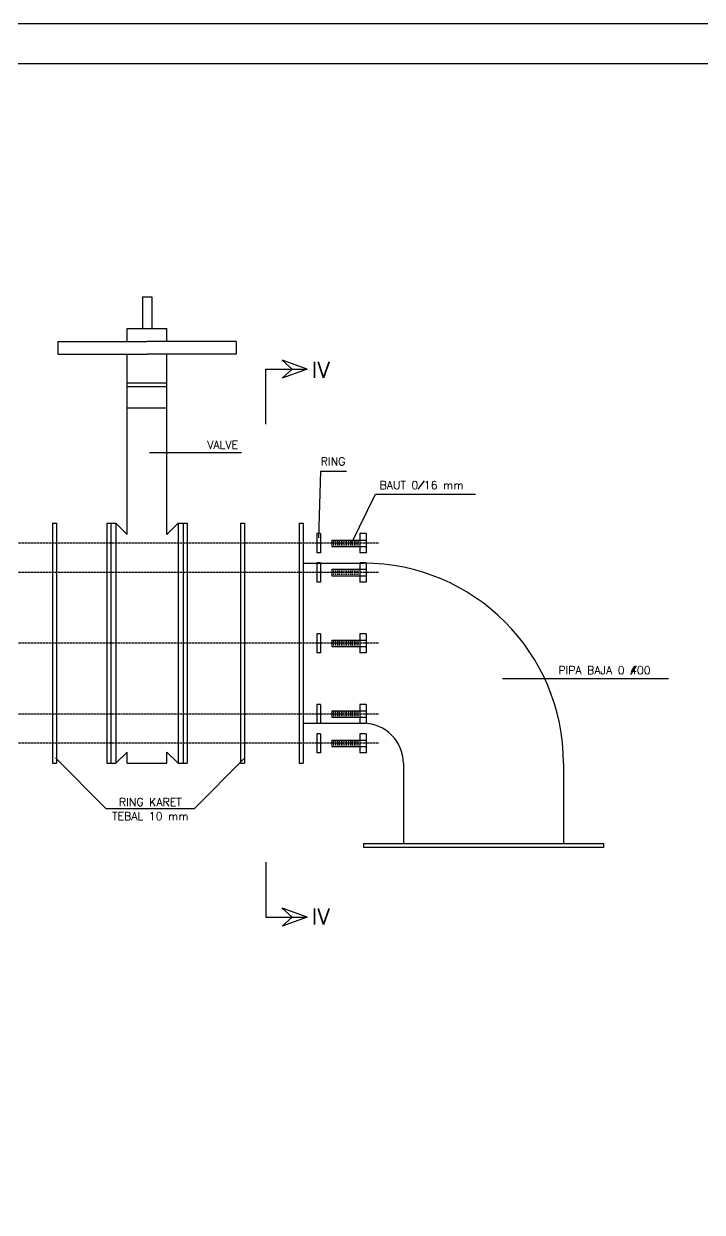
# Model space of a CAD drawing. Header units: metres. Extents: x -50 to 791, y -10 to 584.
# Drawn here: x 288 to 457.5, y 287.1 to 584.1 of the extents above; entities that cross this region are included whole.
import ezdxf
from ezdxf.enums import TextEntityAlignment as Align

# ---------------------------------------------------------------- set-up
doc = ezdxf.new("R2010")
doc.units = ezdxf.units.M
doc.header["$MEASUREMENT"] = 0
doc.linetypes.add('DASHED2', pattern=[0.375, 0.25, -0.125])
doc.layers.add('2000', color=7, linetype='Continuous')
doc.layers.add('GRID', color=7, linetype='Continuous')
doc.styles.get("Standard").update_dxf_attribs({"font": 'Simplex.shx'})
doc.dimstyles.new('10$7', dxfattribs={"dimscale": 0, "dimtxt": 0.02, "dimasz": 0.015, "dimexe": 0.1, "dimexo": 0.1, "dimgap": 0.01, "dimtad": 1, "dimdec": 1, "dimrnd": 0.0001, "dimzin": 0, "dimdsep": 46, "dimtxsty": 'Standard', "dimblk1": 'OPEN30', "dimblk2": 'OPEN30', "dimsah": 1, "dimcen": 0, "dimse1": 1, "dimse2": 1, "dimclrd": 3, "dimclre": 256, "dimclrt": 3, "dimaunit": 1, "dimadec": 0, "dimazin": 0, "dimtfac": 0.01, "dimtdec": 1, "dimtofl": 0, "dimtmove": 0, "dimatfit": 1, "dimldrblk": 'OPEN30', "dimfxl": 1, "dimtolj": 1, "dimtzin": 0, "dimarcsym": 0})

# ---------------------------------------------------------------- blocks, each defined once
blk = doc.blocks.new('_OPEN30')
at = {"color": 0, "linetype": 'ByBlock'}
for p, q in [((-1, 0), (0, 0)), ((0, 0), (-1, 0)), ((0, 0), (-1, 0))]:
    blk.add_line(p, q, dxfattribs=at)

msp = doc.modelspace()

# ---------------------------------------------------------------- linework, layer by layer
at = {"color": 6}
for p, q in [((317.6455, 515.8157), (319.9766, 515.8157)), ((317.6455, 515.8157), (317.6455, 507.9023)), ((319.9766, 515.8157), (319.9766, 507.9023)), ((313.8289, 507.9023), (323.7932, 507.9023)), ((313.8289, 504.7181), (313.8289, 507.9023)), ((323.7932, 504.7181), (323.7932, 507.9023)), ((296.5422, 504.7181), (318.811, 504.7181)), ((296.5422, 504.7181), (296.5422, 501.5217)), ((341.0798, 504.7181), (318.811, 504.7181)), ((341.0798, 504.7181), (341.0798, 501.5217)), ((296.5422, 501.5217), (318.811, 501.5217)), ((313.8289, 456.4441), (313.8289, 501.5217)), ((341.0798, 501.5217), (318.811, 501.5217)), ((323.7932, 456.4441), (323.7932, 501.5217)), ((295.1811, 459.2654), (295.1811, 399.2654)), ((296.1811, 459.2654), (296.1811, 399.2654)), ((308.811, 459.2654), (308.811, 399.2654)), ((309.811, 459.2654), (309.811, 399.2654)), ((311.0075, 459.2654), (311.0075, 399.2654)), ((311.0075, 459.2654), (313.8289, 456.4441)), ((326.6145, 459.2654), (323.7932, 456.4441)), ((326.6145, 459.2654), (326.6145, 399.2654)), ((327.811, 459.2654), (327.811, 399.2654)), ((328.811, 459.2654), (328.811, 399.2654)), ((342.2044, 459.2654), (342.2044, 399.2654)), ((343.2044, 459.2654), (343.2044, 399.2654)), ((356.8566, 459.2654), (356.8566, 399.2654)), ((357.8566, 459.2654), (357.8566, 399.2654)), ((311.0075, 399.2654), (313.8289, 402.0868)), ((313.8289, 399.2654), (313.8289, 402.0868)), ((323.7932, 399.2654), (323.7932, 402.0868)), ((326.6145, 399.2654), (323.7932, 402.0868)), ((313.8289, 399.2654), (323.7932, 399.2654))]:
    msp.add_line(p, q, dxfattribs=at)
at = {"color": 3, "linetype": 'Continuous'}
for p, q in [((313.8289, 494.3617), (323.7932, 494.3617)), ((313.8289, 493.4281), (323.7932, 493.4281)), ((313.8289, 488.1378), (323.7932, 488.1378)), ((319.3992, 476.9115), (342.4541, 476.9115)), ((386.5305, 467.7528), (388.159, 469.8916)), ((362.1575, 456.6654), (361.2625, 456.6654)), ((361.2625, 456.6654), (361.2625, 451.8654)), ((362.1575, 456.6654), (362.1575, 451.8654)), ((364.9608, 455.0654), (364.9608, 453.4654)), ((364.9608, 455.0654), (373.5544, 455.0654)), ((373.5544, 456.6654), (371.9544, 456.6654)), ((371.9544, 456.6654), (371.9544, 451.8654)), ((373.5544, 456.6654), (373.5544, 451.8654)), ((362.1575, 451.8654), (361.2625, 451.8654)), ((364.9608, 453.4654), (373.5544, 453.4654)), ((373.5544, 451.8654), (371.9544, 451.8654)), ((361.2625, 449.3431), (361.2625, 444.5431)), ((362.1575, 449.3431), (361.2625, 449.3431)), ((362.1575, 449.3431), (362.1575, 444.5431)), ((371.9544, 449.3431), (371.9544, 444.5431)), ((373.5544, 449.3431), (371.9544, 449.3431)), ((373.5544, 449.3431), (373.5544, 444.5431)), ((364.9608, 447.7431), (373.5544, 447.7431)), ((364.9608, 447.7431), (364.9608, 446.1431)), ((364.9608, 446.1431), (373.5544, 446.1431)), ((362.1575, 444.5431), (361.2625, 444.5431)), ((373.5544, 444.5431), (371.9544, 444.5431)), ((361.2625, 431.6654), (361.2625, 426.8654)), ((362.1575, 431.6654), (361.2625, 431.6654)), ((362.1575, 431.6654), (362.1575, 426.8654)), ((371.9544, 431.6654), (371.9544, 426.8654)), ((373.5544, 431.6654), (371.9544, 431.6654)), ((373.5544, 431.6654), (373.5544, 426.8654)), ((364.9608, 430.0654), (364.9608, 428.4654)), ((364.9608, 430.0654), (373.5544, 430.0654)), ((364.9608, 428.4654), (373.5544, 428.4654)), ((362.1575, 426.8654), (361.2625, 426.8654)), ((373.5544, 426.8654), (371.9544, 426.8654)), ((439.7254, 421.4924), (441.1215, 423.6067)), ((407.6009, 420.4303), (449.1094, 420.4303)), ((361.2625, 413.9877), (361.2625, 409.1877)), ((362.1575, 413.9877), (361.2625, 413.9877)), ((362.1575, 413.9877), (362.1575, 409.1877)), ((371.9544, 413.9877), (371.9544, 409.1877)), ((373.5544, 413.9877), (371.9544, 413.9877)), ((373.5544, 413.9877), (373.5544, 409.1877)), ((364.9608, 412.3877), (373.5544, 412.3877)), ((364.9608, 412.3877), (364.9608, 410.7877)), ((364.9608, 410.7877), (373.5544, 410.7877)), ((362.1575, 409.1877), (361.2625, 409.1877)), ((373.5544, 409.1877), (371.9544, 409.1877)), ((361.2625, 406.6654), (361.2625, 401.8654)), ((362.1575, 406.6654), (361.2625, 406.6654)), ((362.1575, 406.6654), (362.1575, 401.8654)), ((364.9608, 405.0654), (373.5544, 405.0654)), ((364.9608, 405.0654), (364.9608, 403.4654)), ((371.9544, 406.6654), (371.9544, 401.8654)), ((373.5544, 406.6654), (371.9544, 406.6654)), ((373.5544, 406.6654), (373.5544, 401.8654)), ((362.1575, 401.8654), (361.2625, 401.8654)), ((364.9608, 403.4654), (373.5544, 403.4654)), ((373.5544, 401.8654), (371.9544, 401.8654)), ((295.9194, 400.6165), (308.5212, 388.0147)), ((343.0388, 400.3915), (330.6621, 388.0147)), ((308.5212, 388.0147), (330.6621, 388.0147))]:
    msp.add_line(p, q, dxfattribs=at)
at = {"color": 6, "linetype": 'Continuous'}
for p, q in [((295.1811, 459.2654), (296.1811, 459.2654)), ((308.811, 459.2654), (311.0075, 459.2654)), ((326.6145, 459.2654), (328.811, 459.2654)), ((342.2044, 459.2654), (343.2044, 459.2654)), ((356.8566, 459.2654), (357.8566, 459.2654)), ((357.8566, 449.2654), (372.8566, 449.2654)), ((357.8566, 409.2654), (372.8566, 409.2654)), ((295.1811, 399.2654), (296.1811, 399.2654)), ((308.811, 399.2654), (311.0075, 399.2654)), ((326.6145, 399.2654), (328.811, 399.2654)), ((342.2044, 399.2654), (343.2044, 399.2654)), ((356.8566, 399.2654), (357.8566, 399.2654)), ((382.8566, 399.2654), (382.8566, 379.2654)), ((422.8566, 399.2654), (422.8566, 379.2654)), ((372.8566, 379.2654), (432.8566, 379.2654)), ((372.8566, 379.2654), (372.8566, 378.2654)), ((432.8566, 378.2654), (372.8566, 378.2654)), ((432.8566, 379.2654), (432.8566, 378.2654))]:
    msp.add_line(p, q, dxfattribs=at)
at = {"color": 1, "linetype": 'DASHED2'}
for p, q in [((365.427, 455.0654), (365.427, 453.4654)), ((365.8933, 455.0654), (365.8933, 453.4654)), ((366.3595, 455.0654), (366.3595, 453.4654)), ((366.8257, 455.0654), (366.8257, 453.4654)), ((367.292, 455.0654), (367.292, 453.4654)), ((367.7582, 455.0654), (367.7582, 453.4654)), ((368.2245, 455.0654), (368.2245, 453.4654)), ((368.6907, 455.0654), (368.6907, 453.4654)), ((369.157, 455.0654), (369.157, 453.4654)), ((369.6232, 455.0654), (369.6232, 453.4654)), ((370.0895, 455.0654), (370.0895, 453.4654)), ((370.5557, 455.0654), (370.5557, 453.4654)), ((371.0219, 455.0654), (371.0219, 453.4654)), ((371.4882, 455.0654), (371.4882, 453.4654)), ((376.6463, 454.2654), (263.4459, 454.2654)), ((376.6463, 446.9431), (263.4459, 446.9431)), ((365.427, 447.7431), (365.427, 446.1431)), ((365.8933, 447.7431), (365.8933, 446.1431)), ((366.3595, 447.7431), (366.3595, 446.1431)), ((366.8257, 447.7431), (366.8257, 446.1431)), ((367.292, 447.7431), (367.292, 446.1431)), ((367.7582, 447.7431), (367.7582, 446.1431)), ((368.2245, 447.7431), (368.2245, 446.1431)), ((368.6907, 447.7431), (368.6907, 446.1431)), ((369.157, 447.7431), (369.157, 446.1431)), ((369.6232, 447.7431), (369.6232, 446.1431)), ((370.0895, 447.7431), (370.0895, 446.1431)), ((370.5557, 447.7431), (370.5557, 446.1431)), ((371.0219, 447.7431), (371.0219, 446.1431)), ((371.4882, 447.7431), (371.4882, 446.1431)), ((376.6463, 429.2654), (263.4459, 429.2654)), ((365.427, 430.0654), (365.427, 428.4654)), ((365.8933, 430.0654), (365.8933, 428.4654)), ((366.3595, 430.0654), (366.3595, 428.4654)), ((366.8257, 430.0654), (366.8257, 428.4654)), ((367.292, 430.0654), (367.292, 428.4654)), ((367.7582, 430.0654), (367.7582, 428.4654)), ((368.2245, 430.0654), (368.2245, 428.4654)), ((368.6907, 430.0654), (368.6907, 428.4654)), ((369.157, 430.0654), (369.157, 428.4654)), ((369.6232, 430.0654), (369.6232, 428.4654)), ((370.0895, 430.0654), (370.0895, 428.4654)), ((370.5557, 430.0654), (370.5557, 428.4654)), ((371.0219, 430.0654), (371.0219, 428.4654)), ((371.4882, 430.0654), (371.4882, 428.4654)), ((376.6463, 411.5877), (263.4459, 411.5877)), ((365.427, 412.3877), (365.427, 410.7877)), ((365.8933, 412.3877), (365.8933, 410.7877)), ((366.3595, 412.3877), (366.3595, 410.7877)), ((366.8257, 412.3877), (366.8257, 410.7877)), ((367.292, 412.3877), (367.292, 410.7877)), ((367.7582, 412.3877), (367.7582, 410.7877)), ((368.2245, 412.3877), (368.2245, 410.7877)), ((368.6907, 412.3877), (368.6907, 410.7877)), ((369.157, 412.3877), (369.157, 410.7877)), ((369.6232, 412.3877), (369.6232, 410.7877)), ((370.0895, 412.3877), (370.0895, 410.7877)), ((370.5557, 412.3877), (370.5557, 410.7877)), ((371.0219, 412.3877), (371.0219, 410.7877)), ((371.4882, 412.3877), (371.4882, 410.7877)), ((376.6463, 404.2654), (263.4459, 404.2654)), ((365.427, 405.0654), (365.427, 403.4654)), ((365.8933, 405.0654), (365.8933, 403.4654)), ((366.3595, 405.0654), (366.3595, 403.4654)), ((366.8257, 405.0654), (366.8257, 403.4654)), ((367.292, 405.0654), (367.292, 403.4654)), ((367.7582, 405.0654), (367.7582, 403.4654)), ((368.2245, 405.0654), (368.2245, 403.4654)), ((368.6907, 405.0654), (368.6907, 403.4654)), ((369.157, 405.0654), (369.157, 403.4654)), ((369.6232, 405.0654), (369.6232, 403.4654)), ((370.0895, 405.0654), (370.0895, 403.4654)), ((370.5557, 405.0654), (370.5557, 403.4654)), ((371.0219, 405.0654), (371.0219, 403.4654)), ((371.4882, 405.0654), (371.4882, 403.4654))]:
    msp.add_line(p, q, dxfattribs=at)
at = {"color": 6, "linetype": 'Continuous'}
for radius in [50, 10]:
    msp.add_arc((372.8566, 399.2654), radius, 0, 90, dxfattribs=at)
at = {"layer": '2000', "color": 1}
msp.add_lwpolyline([(-50.33, -9.9193), (790.67, -9.9193), (790.67, 584.0807), (-50.33, 584.0807)], close=True, dxfattribs=at)
at = {"layer": '2000', "color": 6}
msp.add_lwpolyline([(-0.33, 0.0807), (780.67, 0.0807), (780.67, 574.0807), (-0.33, 574.0807)], close=True, dxfattribs=at)
at = {"layer": 'GRID', "color": 7, "linetype": 'Continuous'}
for p, q in [((352.5703, 499.9751), (355.069, 497.7367)), ((358.8172, 497.7367), (352.5703, 499.9751)), ((348.4875, 483.9895), (348.4875, 497.7367)), ((348.4875, 497.7367), (358.8172, 497.7367)), ((358.8172, 497.7367), (352.5703, 495.4984)), ((352.5703, 495.4984), (355.069, 497.7367)), ((348.4875, 374.5413), (348.4875, 360.7941)), ((352.5703, 363.0325), (355.069, 360.7941)), ((358.8172, 360.7941), (352.5703, 363.0325)), ((348.4875, 360.7941), (358.8172, 360.7941)), ((358.8172, 360.7941), (352.5703, 358.5558)), ((352.5703, 358.5558), (355.069, 360.7941))]:
    msp.add_line(p, q, dxfattribs=at)

# ---------------------------------------------------------------- texts
at = {"color": 3, "linetype": 'Continuous'}
for s, p in [('VALVE', (333.8604, 477.878)), ('RING', (362.1992, 473.7259)), ('BAUT 0 16 mm', (376.9096, 467.8012)), ('PIPA BAJA 0 400', (421.5661, 421.5302))]:
    msp.add_text(s, height=2, dxfattribs=at).set_placement(p)
for s, p in [('RING KARET', (319.6418, 388.5898)), ('TEBAL 10 mm', (319.6418, 385.0623))]:
    msp.add_text(s, height=2, dxfattribs=at).set_placement(p, align=Align.CENTER)
at = {"layer": 'GRID', "color": 7, "linetype": 'Continuous'}
for p in [(362.227, 495.5701), (362.227, 358.9607)]:
    msp.add_text('IV', height=4, dxfattribs=at).set_placement(p, align=Align.CENTER)

# ---------------------------------------------------------------- leaders
at = {"color": 3, "linetype": 'Continuous'}
for points in [[(361.7024, 455.6383), (362.2186, 472.2533), (368.6705, 472.2533)], [(369.8665, 454.2434), (375.9034, 466.5458), (400.844, 466.5458)]]:
    msp.add_leader(points, dimstyle='10$7', override={"dimscale": 1, "dimdec": 0, "dimlfac": 1000}, dxfattribs=at)

doc.saveas('drawing.dxf')
